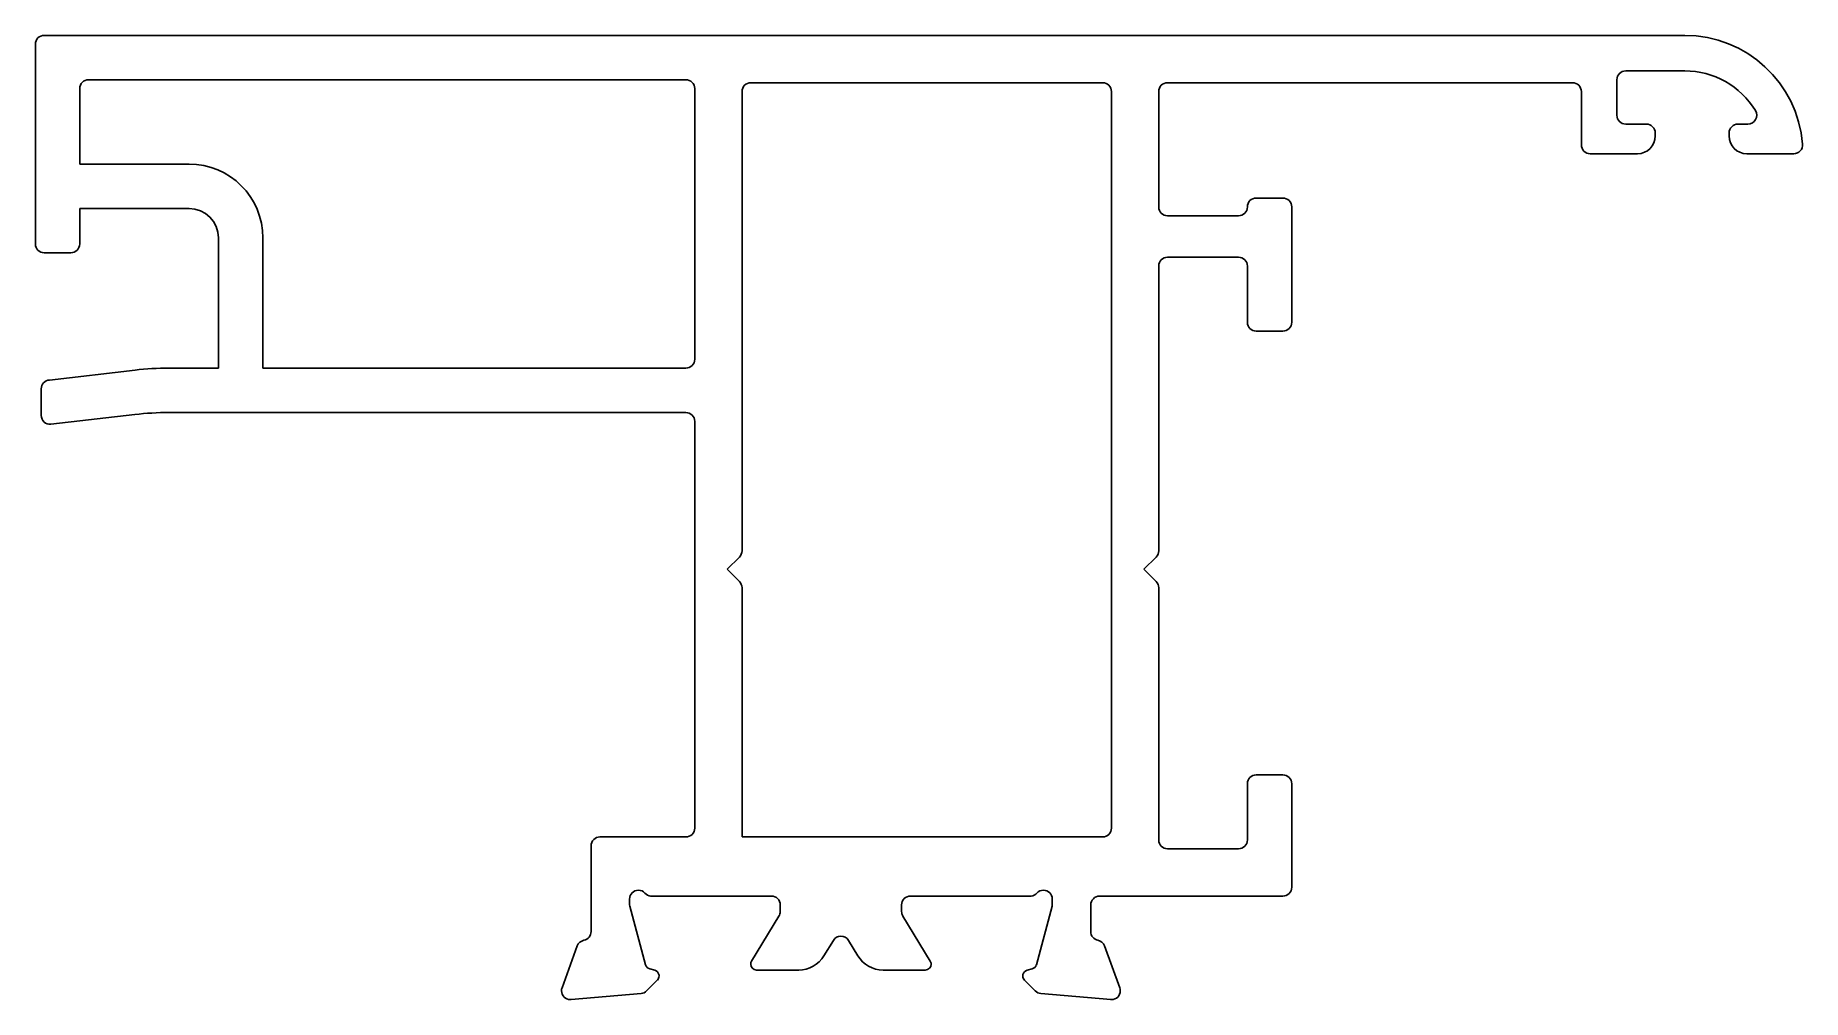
# Model space of a CAD drawing. Extents: x 499.7 to 559.5, y 664.4 to 697.
import ezdxf

# ---------------------------------------------------------------- set-up
doc = ezdxf.new("R2010")
doc.units = 0
doc.layers.get('0').update_dxf_attribs({"linetype": 'CONTINUOUS'})

msp = doc.modelspace()

# ---------------------------------------------------------------- linework, layer by layer
for p, q in [((499.74, 696.741), (499.74, 689.991)), ((555.55, 697.041), (500.04, 697.041)), ((521.75, 695.541), (501.54, 695.541)), ((553.25, 694.341), (553.25, 695.541)), ((553.55, 695.841), (555.55, 695.841)), ((501.24, 695.241), (501.24, 692.691)), ((522.05, 686.091), (522.05, 695.241)), ((523.65, 695.141), (523.65, 679.616)), ((535.85, 695.441), (523.95, 695.441)), ((536.15, 670.241), (536.15, 695.141)), ((537.75, 691.241), (537.75, 695.141)), ((538.05, 695.441), (551.75, 695.441)), ((552.05, 695.141), (552.05, 693.341)), ((554.25, 694.041), (553.55, 694.041)), ((554.55, 693.641), (554.55, 693.741)), ((557.05, 693.741), (557.05, 693.641)), ((557.685, 694.041), (557.35, 694.041)), ((501.24, 692.691), (504.94, 692.691)), ((552.35, 693.041), (553.95, 693.041)), ((557.65, 693.041), (559.238, 693.041)), ((541.95, 691.541), (541.05, 691.541)), ((501.24, 689.991), (501.24, 691.191)), ((501.24, 691.191), (504.94, 691.191)), ((540.45, 690.941), (538.05, 690.941)), ((542.25, 687.341), (542.25, 691.241)), ((505.94, 690.191), (505.94, 685.791)), ((507.44, 690.191), (507.44, 685.791)), ((500.04, 689.691), (500.94, 689.691)), ((538.05, 689.541), (540.45, 689.541)), ((537.75, 679.616), (537.75, 689.241)), ((540.75, 689.241), (540.75, 687.341)), ((541.05, 687.041), (541.95, 687.041)), ((503.112, 685.725), (500.214, 685.39)), ((505.94, 685.791), (504.26, 685.791)), ((507.44, 685.791), (521.75, 685.791)), ((499.94, 685.091), (499.94, 684.191)), ((500.266, 683.893), (503.106, 684.224)), ((504.265, 684.291), (521.75, 684.291)), ((522.05, 683.991), (522.05, 670.241)), ((523.15, 678.991), (523.562, 679.404)), ((537.25, 678.991), (537.662, 679.404)), ((523.562, 678.579), (523.15, 678.991)), ((537.662, 678.579), (537.25, 678.991)), ((523.65, 678.367), (523.65, 669.941)), ((537.75, 669.841), (537.75, 678.367)), ((540.75, 671.741), (540.75, 669.841)), ((541.95, 672.041), (541.05, 672.041)), ((542.25, 668.241), (542.25, 671.741)), ((521.75, 669.941), (518.844, 669.941)), ((523.65, 669.941), (535.85, 669.941)), ((518.544, 669.641), (518.544, 666.741)), ((540.45, 669.541), (538.05, 669.541)), ((520.558, 667.943), (524.644, 667.943)), ((529.35, 667.943), (533.436, 667.943)), ((519.844, 667.681), (519.844, 667.841)), ((520.385, 665.621), (519.854, 667.603)), ((524.944, 667.643), (524.944, 667.422)), ((529.05, 667.422), (529.05, 667.643)), ((534.14, 667.603), (533.609, 665.621)), ((534.15, 667.841), (534.15, 667.681)), ((535.45, 666.741), (535.45, 667.641)), ((535.75, 667.941), (541.95, 667.941)), ((524.9, 667.266), (523.973, 665.747)), ((530.021, 665.747), (529.094, 667.266)), ((518.075, 666.255), (517.561, 664.842)), ((526.423, 665.922), (526.741, 666.443)), ((527.253, 666.443), (527.571, 665.922)), ((536.433, 664.842), (535.918, 666.255)), ((520.422, 664.736), (520.785, 665.1)), ((520.696, 665.435), (520.527, 665.48)), ((524.144, 665.443), (525.569, 665.443)), ((528.424, 665.443), (529.85, 665.443)), ((533.209, 665.1), (533.572, 664.736)), ((533.467, 665.48), (533.298, 665.435)), ((517.87, 664.443), (520.236, 664.65)), ((533.758, 664.65), (536.124, 664.443))]:
    msp.add_line(p, q)
for centre, radius, start, end in [((500.04, 696.741), 0.3, 90, 180), ((555.55, 693.041), 4, 4.65071, 90), ((501.54, 695.241), 0.3, 90, 180), ((521.75, 695.241), 0.3, 0, 90), ((553.55, 695.541), 0.3, 90, 180), ((555.55, 693.041), 2.8, 31.33225, 90), ((523.95, 695.141), 0.3, 90, 180), ((535.85, 695.141), 0.3, 0, 90), ((538.05, 695.141), 0.3, 90, 180), ((551.75, 695.141), 0.3, 360, 90), ((553.55, 694.341), 0.3, 180, 270), ((557.685, 694.341), 0.3, 270, 31.33225), ((554.25, 693.741), 0.3, 360, 90), ((557.35, 693.741), 0.3, 90, 180), ((552.35, 693.341), 0.3, 180, 270), ((553.95, 693.641), 0.6, 270, 360), ((557.65, 693.641), 0.6, 180, 270), ((559.238, 693.341), 0.3, 270, 4.65071), ((504.94, 690.191), 2.5, 360, 90), ((541.05, 691.241), 0.3, 90, 180), ((541.95, 691.241), 0.3, 360, 90), ((504.94, 690.191), 1, 360, 90), ((538.05, 691.241), 0.3, 180, 270), ((540.45, 691.241), 0.3, 270, 0), ((500.04, 689.991), 0.3, 180, 270), ((500.94, 689.991), 0.3, 270, 360), ((538.05, 689.241), 0.3, 90, 180), ((540.45, 689.241), 0.3, 360, 90), ((541.05, 687.341), 0.3, 180, 270), ((541.95, 687.341), 0.3, 270, 0), ((521.75, 686.091), 0.3, 270, 360), ((500.24, 685.091), 0.3, 94.88135, 180), ((504.26, 675.791), 10, 90, 96.59326), ((500.24, 684.191), 0.3, 180, 274.9171), ((504.265, 674.291), 10, 90, 96.65642), ((521.75, 683.991), 0.3, 0, 90), ((523.35, 679.616), 0.3, 315, 0), ((537.45, 679.616), 0.3, 315, 0), ((523.35, 678.367), 0.3, 0, 45), ((537.45, 678.367), 0.3, 0, 45), ((541.05, 671.741), 0.3, 90, 180), ((541.95, 671.741), 0.3, 360, 90), ((518.844, 669.641), 0.3, 90, 180), ((521.75, 670.241), 0.3, 270, 360), ((535.85, 670.241), 0.3, 270, 0), ((538.05, 669.841), 0.3, 180, 270), ((540.45, 669.841), 0.3, 270, 0), ((520.144, 667.841), 0.3, 90, 180), ((520.144, 667.841), 0.3, 41.81031, 90), ((520.591, 668.241), 0.3, 221.81031, 263.57566), ((524.644, 667.643), 0.3, 360, 90), ((529.35, 667.643), 0.3, 90, 180), ((533.403, 668.241), 0.3, 276.42434, 318.18969), ((533.85, 667.841), 0.3, 90, 138.18969), ((533.85, 667.841), 0.3, 360, 90), ((541.95, 668.241), 0.3, 270, 0), ((520.144, 667.681), 0.3, 180, 195), ((524.644, 667.422), 0.3, 328.60449, 360), ((529.35, 667.422), 0.3, 180, 211.39551), ((533.85, 667.681), 0.3, 345, 0), ((535.75, 667.641), 0.3, 90, 180), ((518.357, 666.152), 0.3, 100.90428, 160), ((518.244, 666.741), 0.3, 280.90428, 360), ((526.997, 666.287), 0.3, 31.39551, 148.60449), ((535.75, 666.741), 0.3, 180, 259.09572), ((535.636, 666.152), 0.3, 20, 79.09572), ((520.578, 665.673), 0.2, 195, 255), ((524.144, 665.643), 0.2, 148.60449, 180), ((524.144, 665.643), 0.2, 180, 270), ((525.569, 666.443), 1, 270, 328.60449), ((528.424, 666.443), 1, 211.39551, 270), ((529.85, 665.643), 0.2, 270, 360), ((529.85, 665.643), 0.2, 360, 31.39551), ((533.415, 665.673), 0.2, 285, 345), ((520.644, 665.241), 0.2, 15, 75), ((520.644, 665.241), 0.2, 315, 0), ((520.644, 665.241), 0.2, 360, 15), ((533.35, 665.241), 0.2, 165, 180), ((533.35, 665.241), 0.2, 180, 225), ((533.35, 665.241), 0.2, 105, 165), ((517.825, 664.745), 0.281, 159.71969, 180.66397), ((517.844, 664.741), 0.3, 180, 270), ((517.844, 664.741), 0.3, 270, 275), ((520.209, 664.948), 0.3, 275, 315), ((533.784, 664.948), 0.3, 225, 265), ((536.15, 664.741), 0.3, 265, 270), ((536.15, 664.741), 0.3, 270, 360), ((536.169, 664.745), 0.281, 359.33603, 20.28031)]:
    msp.add_arc(centre, radius, start, end)

doc.saveas('drawing.dxf')
